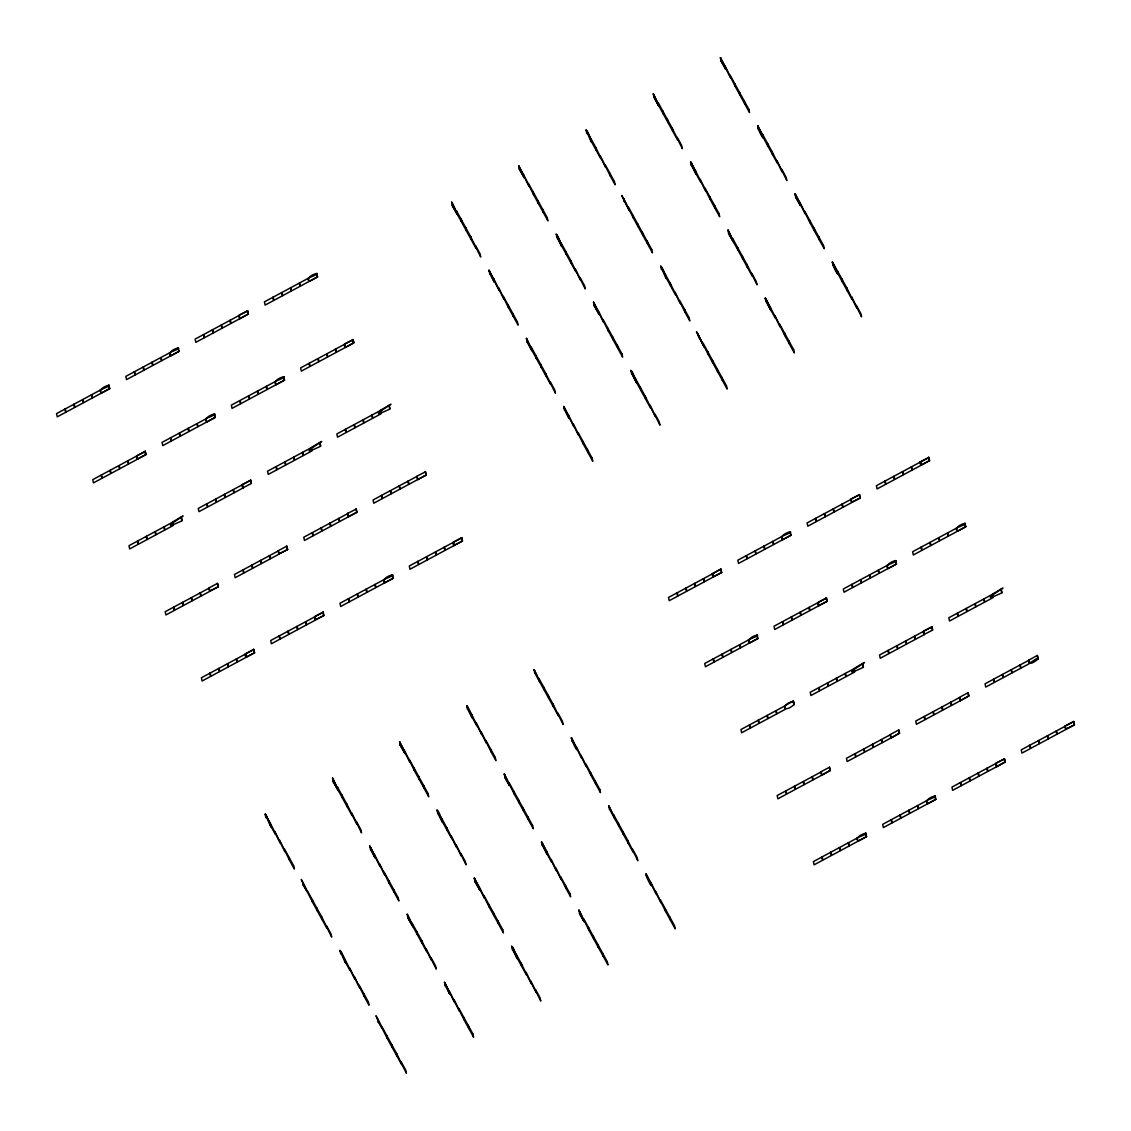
<?xml version="1.0" encoding="UTF-8"?>
<svg xmlns="http://www.w3.org/2000/svg" width="1131" height="1131" viewBox="0 0 1131 1131"><rect width="100%" height="100%" fill="white"/><g stroke="black" fill="none" stroke-linecap="round" stroke-linejoin="round"><path stroke-width="1.5" d="M830.055 770.522L821.954 775.088L830.055 770.522L829.362 767.285M899.343 733.284L891.242 737.85L899.343 733.284L898.664 730.032M968.631 696.032L960.544 700.598L968.631 696.032L967.952 692.78M1029.747 663.176C1050.416 648.501 1027.202 671.291 1029.054 659.939L1037.452 655.415L1038.23 658.822M100.56 389.728C122.431 381.317 95.937 386.293 101.323 393.136L109.735 388.626L108.958 385.219M169.848 352.476C191.719 344.064 165.239 349.041 170.625 355.897L179.023 351.373L178.246 347.966M239.913 318.645L239.136 315.224L247.632 310.884L248.311 314.121L239.913 318.645L248.226 313.966L247.548 310.714M308.438 277.986C330.309 269.574 303.815 274.536 309.215 281.393L317.613 276.869L316.836 273.462M247.632 310.884L239.136 315.224M451.75 202.18C456.457 211.483 462.466 225.366 451.75 202.18L452.372 205.715M519.454 169.381L524.148 177.553L519.454 169.381L518.945 166.059L528.898 186.219M586.763 133.472C584.26 119.773 599.133 161.931 586.141 129.938M653.322 93.816C658.03 103.105 664.053 117.002 653.322 93.816L653.958 97.351M721.041 61.017L725.734 69.189L721.041 61.017L720.518 57.681L730.485 77.855M523.978 177.638L523.469 174.301M590.665 138.18L585.971 130.023M725.565 69.274L725.042 65.937M136.766 455.765L145.263 451.425L145.941 454.662L137.544 459.172L136.766 455.765L137.544 459.172M206.068 418.512C227.939 410.101 201.445 415.077 206.846 421.934L215.243 417.41L214.466 414.003M275.356 381.274C297.227 372.862 270.747 377.825 276.134 384.681L284.531 380.157L283.754 376.75M345.422 347.429L344.658 344.022L353.141 339.668L353.833 342.905L345.422 347.429L353.734 342.75L353.056 339.498M136.865 455.934L145.263 451.425M353.141 339.668L344.658 344.022M137.459 459.016L145.857 454.492L145.178 451.255M489.723 273.815L489.101 270.281L499.054 290.441M556.919 237.694C554.473 223.995 569.261 266.11 556.282 234.159M623.308 198.123C643.892 240.394 603.162 158.382 633.445 218.198L632.766 214.961L628.242 206.704M691.31 165.451C687.026 149.815 704.783 194.843 690.673 161.917M757.699 125.88C769.575 147.737 759.24 135.169 757.699 125.88L762.223 134.137L762.916 137.374M489.78 273.518L494.134 281.859L489.101 270.281M691.366 165.154L695.721 173.495M758.378 129.118L757.869 125.795M494.134 281.859L493.625 278.537M695.197 170.159L690.504 162.002M172.986 521.801C205.178 502.927 147.157 537.154 182.162 520.698L181.384 517.291M242.288 484.549L250.771 480.208L242.373 484.718L243.052 487.97L242.373 484.718M311.576 447.31C343.753 428.423 285.733 462.65 320.752 446.194L319.974 442.786M380.864 410.058C413.055 391.17 355.035 425.397 390.039 408.955L389.276 405.534M242.967 487.8L251.45 483.446L250.686 480.039M526.438 338.381C531.146 347.684 537.168 361.567 526.438 338.381L527.074 341.915M594.157 305.596L598.85 313.754L594.157 305.596L593.634 302.26L603.601 322.42M661.465 269.673C658.963 255.974 673.836 298.132 660.829 266.138M728.025 230.017C732.732 239.32 738.741 253.203 728.025 230.017L728.661 233.552M795.729 197.232L800.423 205.39L795.729 197.232L795.22 193.896L805.187 214.056M598.681 313.838L598.158 310.516M665.353 274.395L660.66 266.223M800.267 205.474L799.744 202.138M209.984 591.259L209.207 587.837L217.604 583.327L218.382 586.735L209.885 591.089L218.382 586.735M279.272 554.006L278.495 550.599L286.892 546.075L287.67 549.482L279.187 553.837L287.67 549.482M347.797 513.347L356.279 508.992L356.972 512.23L348.574 516.754L347.797 513.347L348.574 516.754M417.862 479.502L417.085 476.094L425.581 471.74L426.26 474.992L417.862 479.502L426.26 474.992M348.475 516.584L356.972 512.23M564.426 410.016L563.789 406.481L573.756 426.641M631.621 373.894C629.161 360.195 643.949 402.325 630.985 370.36M698.011 334.324C718.581 376.595 677.865 294.583 708.147 354.399L707.455 351.161L702.931 342.905M765.998 301.652C761.714 286.016 779.485 331.044 765.376 298.117M832.402 262.081C844.263 283.938 833.943 271.369 832.402 262.081L836.926 270.337L837.604 273.575M564.482 409.719L568.836 418.074L563.789 406.481M766.055 301.355L770.423 309.696M833.08 265.333L832.572 261.996M568.836 418.074L568.313 414.738M636.032 381.939L635.509 378.616M769.9 306.374L765.206 298.202M246.19 657.295L245.427 653.874L253.825 649.364L245.512 654.043L246.19 657.295L254.602 652.771L253.825 649.364M315.492 620.042L314.715 616.635L323.113 612.111L323.89 615.518L315.393 619.873L323.89 615.518M384.017 579.383C405.888 570.971 379.394 575.933 384.78 582.79L393.178 578.28L392.415 574.859M454.082 545.538L453.305 542.131L461.787 537.776L453.39 542.3L454.082 545.538L462.48 541.028L461.702 537.607M323.212 612.281L314.715 616.635M246.106 657.125L254.602 652.771M453.983 545.368L462.48 541.028M713.308 576.98L712.53 573.573L720.928 569.063L712.615 573.742L713.308 576.98L721.705 572.47L720.928 569.063M781.818 536.32C803.689 527.908 777.209 532.885 782.595 539.727L790.993 535.217L790.216 531.81M851.883 502.475L851.12 499.068L859.518 494.558L860.295 497.965L851.799 502.32L860.295 497.965M920.408 461.816L928.904 457.475L929.583 460.713L921.185 465.237L920.408 461.816L921.185 465.237M265.997 817.713C261.586 801.596 279.781 848.321 265.361 814.179M332.556 778.057C337.264 787.36 343.273 801.243 332.556 778.057L333.178 781.592M400.261 745.258L404.955 753.43L400.261 745.258L399.752 741.936L409.719 762.096M467.57 709.349C463.286 693.713 481.057 738.727 466.947 705.815M534.129 669.679C538.837 678.982 544.859 692.879 534.129 669.679L534.765 673.228M859.602 494.728L851.12 499.068M920.493 461.985L928.904 457.475M713.209 576.824L721.705 572.47M921.086 465.067L929.498 460.557L928.805 457.306M467.626 709.052L471.98 717.393M534.822 672.931L539.346 681.187M269.885 822.421L265.191 814.263M404.785 753.515L404.276 750.178M471.471 714.057L466.778 705.9M748.75 639.609C770.621 631.197 744.127 636.173 749.514 643.016L757.926 638.506L757.148 635.099M818.816 605.764L818.038 602.356L826.535 598.016L818.123 602.526L818.816 605.764L827.213 601.254L826.436 597.847M887.326 565.104C909.211 556.692 882.717 561.669 888.104 568.525L896.501 564.001L895.738 560.594M956.628 527.852C978.499 519.44 952.005 524.416 957.406 531.273L965.803 526.749L965.026 523.342M307.462 890.945L311.986 899.202L312.679 902.439C285.04 848.066 318.108 910.653 303.391 885.516M370.53 849.692L369.908 846.158L379.86 866.318M437.725 813.571C435.279 799.871 450.067 841.987 437.103 810.036M509.049 782.581L513.573 790.838L514.252 794.075L504.285 773.915L509.501 785.409L504.808 777.237L509.332 785.494M572.116 741.328L571.48 737.794L581.447 757.954M818.717 605.608L827.213 601.254M370.586 849.395L374.941 857.736L369.908 846.158M374.941 857.736L374.432 854.414M442.136 821.615L441.627 818.279M784.956 705.645L793.368 701.135L794.132 704.542C782.242 714.693 781.677 703.397 793.453 701.291M854.258 668.393C886.435 649.505 828.415 683.746 863.434 667.29L862.656 663.883M923.546 631.14L932.043 626.8L923.645 631.31L924.324 634.562L923.645 631.31M992.848 593.902C1025.025 575.015 967.005 609.241 1002.009 592.785L1001.246 589.378M924.239 634.392L932.722 630.038L931.944 626.631M340.685 953.914C338.183 940.214 353.056 982.372 340.063 950.379M407.245 914.258C411.953 923.56 417.975 937.443 407.245 914.258L407.881 917.792M474.963 881.473L479.657 889.63L474.963 881.473L474.44 878.137L484.407 898.297M542.272 845.55C537.988 829.914 555.745 874.942 541.636 842.015M608.831 805.894C613.539 815.197 619.548 829.08 608.831 805.894L609.468 809.428M542.329 845.253L546.683 853.594M609.51 809.132L614.048 817.388M344.587 958.636L339.894 950.464M479.487 889.715L478.979 886.393M546.16 850.258L541.466 842.1M821.954 775.088L821.177 771.681L829.574 767.171L830.352 770.579M891.242 737.85L890.479 734.429L898.876 729.919L899.64 733.326M960.544 700.598L959.767 697.177L968.164 692.667L968.942 696.074M382.165 1027.146L386.689 1035.402L387.368 1038.64C359.743 984.267 392.81 1046.868 378.093 1021.717M445.232 985.893L444.596 982.358L454.563 1002.518M512.428 949.771C509.968 936.072 524.756 978.202 511.792 946.237M583.737 918.782L588.261 927.038L588.954 930.276L578.987 910.116L584.204 921.609L579.496 913.452L584.034 921.694M646.819 877.529L646.183 873.994L656.15 894.154M445.289 985.596L449.643 993.937L444.596 982.358M516.839 957.816L516.316 954.493M646.183 873.994C645.744 876.921 653.902 892.133 650.707 882.251M857.397 837.718C879.268 829.306 852.774 834.282 858.175 841.125L866.572 836.615L865.795 833.208M926.685 800.465C948.556 792.053 922.076 797.03 927.462 803.887L935.86 799.363L935.083 795.955M996.75 766.634L995.987 763.227L1004.469 758.873L1005.162 762.11L996.75 766.634L1005.063 761.955L1004.385 758.703M1066.052 729.382L1065.275 725.975L1073.672 721.451L1074.45 724.858L1065.953 729.212L1074.45 724.858M1004.469 758.873L995.987 763.227M1073.771 721.62L1065.275 725.975M725.268 66.361L735.235 86.522L734.556 83.284L730.032 75.028M776.884 160.461L786.851 180.621L786.158 177.383L781.634 169.127M799.97 202.562L809.937 222.722L809.259 219.485L804.721 211.228M851.586 296.661L861.539 316.821L860.861 313.584L856.337 305.328M720.348 57.78L724.886 66.036M795.051 193.981L799.575 202.237M758.548 129.033L763.086 137.289M777.336 163.288L772.812 155.032L772.134 151.794L782.101 171.954M833.25 265.234L837.774 273.49M852.039 299.489L847.515 291.233L846.822 287.995L856.789 308.155M965.803 526.749L957.406 531.273M1029.054 659.939L1029.832 663.346M677.101 137.148L681.625 145.404L682.304 148.642L672.337 128.482L673.03 131.719L677.554 139.975M700.188 179.249L710.141 199.409L709.462 196.172L704.938 187.916M751.79 273.349L756.314 281.605L757.007 284.842L747.04 264.682L747.718 267.92L752.256 276.176M774.876 315.45L784.843 335.61L784.165 332.373L779.641 324.116M700.64 182.077L696.116 173.821L695.424 170.583L705.391 190.743M733.241 241.511L728.534 233.339L733.072 241.596M775.343 318.278L770.805 310.021L770.126 306.784L780.093 326.944M896.501 564.001L888.104 568.525M600.391 155.937L610.358 176.097L609.68 172.859L605.142 164.603M675.094 292.137L685.061 312.297L684.368 309.06L679.844 300.804M600.858 158.764L596.32 150.508L595.641 147.27L605.608 167.43M675.546 294.965L671.022 286.709L670.344 283.471L680.297 303.631M790.993 535.217L782.595 539.727M935.86 799.363L927.462 803.887M523.695 174.725L533.662 194.885L532.97 191.648L528.446 183.392M575.297 268.825L585.264 288.985L584.586 285.747L580.062 277.491M598.384 310.926L608.351 331.086L607.672 327.849L603.148 319.592M650 405.025L659.967 425.185L659.274 421.948L654.75 413.692M518.776 166.144L523.3 174.4M556.127 234.244L560.651 242.501L561.329 245.738M593.464 302.345L598.002 310.601M630.815 370.445L635.339 378.701M556.975 237.397L561.499 245.653M575.764 271.652L571.226 263.396L570.547 260.158L580.514 280.318M631.663 373.598L636.202 381.854M650.452 407.853L645.928 399.596L645.25 396.359L655.217 416.519M757.926 638.506L749.514 643.016M794.132 704.542L793.368 701.135M866.572 836.615L858.175 841.125M475.515 245.512L480.039 253.768L480.717 257.006L470.765 236.846L471.443 240.083L475.967 248.339M493.851 278.947L503.818 299.107M498.601 287.613L508.568 307.773L507.876 304.536L503.352 296.28M550.217 381.713L554.741 389.969L555.42 393.206L545.453 373.046L546.146 376.298L550.67 384.54M568.54 415.148L578.506 435.308M573.304 423.814L583.257 443.974L582.578 440.737L578.054 432.48M488.931 270.366L493.455 278.622M563.62 406.566L568.158 414.823M456.952 213.674L452.259 205.503L456.783 213.759M557.908 713.025L562.432 721.281L563.111 724.519L553.144 704.359L553.837 707.596L558.361 715.852M576.23 746.46L586.197 766.62M580.995 755.126L590.962 775.286L590.269 772.049L585.745 763.793M632.597 849.225L637.121 857.482L637.813 860.719L627.846 840.559L628.525 843.797L633.063 852.053M650.933 882.661L660.9 902.821M655.683 891.327L665.65 911.487L664.971 908.25L660.447 899.993M571.311 737.879C582.705 759.184 573.502 747.181 571.48 737.794M646.013 874.079L650.537 882.336M317.613 276.869L309.215 281.393M476.448 723.147L486.415 743.307M481.198 731.814L491.165 751.974L490.486 748.736L485.948 740.48M551.15 859.348L561.103 879.508M555.901 868.014L565.868 888.174L565.175 884.937L560.651 876.681M476.9 725.975L472.376 717.718L471.698 714.481L481.665 734.641M551.603 862.175L547.079 853.919L546.386 850.682L556.353 870.842M284.531 380.157L276.134 384.681M393.178 578.28L384.78 582.79M404.502 750.602L414.469 770.762L413.776 767.525L409.252 759.269M451.354 836.035L461.321 856.195M456.104 844.701L466.071 864.862L465.392 861.624L460.868 853.368M479.205 886.803L489.158 906.963L488.479 903.726L483.955 895.469M526.056 972.236L536.023 992.396M530.807 980.902L540.774 1001.062L540.095 997.825L535.557 989.568M399.582 742.021L404.106 750.277M436.934 810.121L441.458 818.377M474.271 878.222L478.809 886.478M511.622 946.322L516.146 954.578M437.782 813.274L442.306 821.53M451.82 838.863L447.282 830.606L446.604 827.369L456.571 847.529M512.47 949.475L517.008 957.731M526.509 975.063L521.985 966.807L521.306 963.57L531.259 983.73M179.023 351.373L170.625 355.897M215.243 417.41L206.846 421.934M351.571 812.722L361.538 832.883L360.846 829.645L356.322 821.389M374.658 854.824L384.625 874.984M379.408 863.49L389.375 883.65L388.696 880.413L384.158 872.157M426.26 948.923L436.227 969.083L435.548 965.846L431.024 957.589M449.346 991.025L459.313 1011.185M454.111 999.691L464.078 1019.851L463.385 1016.613L458.861 1008.357M369.738 846.242L374.262 854.499M444.426 982.443L448.965 990.699L449.643 993.937M337.759 789.551L333.065 781.38L337.604 789.636M352.024 815.55L347.5 807.294L346.821 804.056L356.774 824.216M412.462 925.752L407.768 917.594L412.292 925.837M426.726 951.751L422.202 943.494L421.51 940.257L431.476 960.417M109.735 388.626L101.323 393.136M274.861 831.511L284.828 851.671M279.626 840.177L289.578 860.338L288.9 857.1L284.376 848.844M326.477 925.61L331.001 933.867L331.68 937.104L321.727 916.944L322.406 920.182L326.93 928.438M349.564 967.712L359.531 987.872M354.314 976.378L364.281 996.538L363.602 993.301L359.064 985.044M401.18 1061.811L405.704 1070.067L406.382 1073.319L396.416 1053.145L397.108 1056.396L401.632 1064.639M275.328 834.339L270.804 826.082L270.111 822.845L280.078 843.005M350.016 970.539L345.492 962.283L344.814 959.046L354.781 979.206M1073.46 721.564L1074.153 724.815M1037.24 655.528L1037.933 658.779M1001.034 589.491L1001.713 592.743M964.814 523.455L965.492 526.707M1004.172 758.816L1004.851 762.068M928.593 457.419L929.272 460.67M931.732 626.744L932.425 629.995M895.512 560.707L896.204 563.959M832.515 262.293L833.194 265.531M934.87 796.068L935.563 799.32M859.306 494.671L859.984 497.909M795.22 193.896L795.842 197.43M757.812 126.092L758.505 129.33M862.444 663.996L863.123 667.248M720.518 57.681L721.154 61.23M826.224 597.96L826.902 601.197M865.583 833.321L866.261 836.572M790.003 531.923L790.696 535.161M793.142 701.248L793.835 704.486M698.18 334.239L698.817 337.773M756.936 635.212L757.614 638.45M720.716 569.176L721.394 572.413M623.478 198.038L624.114 201.572M593.634 302.26L594.27 305.794M518.945 166.059L519.567 169.593M578.987 910.116L579.623 913.65M461.49 537.734L462.169 540.971M504.285 773.915L504.921 777.449M425.27 471.698L425.963 474.935M389.05 405.647L389.743 408.899M474.44 878.137L475.077 881.671M352.844 339.611L353.522 342.863M392.203 574.972L392.881 578.224M316.623 273.575L317.302 276.826M355.982 508.936L356.661 512.187M399.752 741.936L400.374 745.47M319.762 442.9L320.441 446.151M283.542 376.863L284.234 380.115M323.113 612.111L323.579 615.476M247.336 310.827L248.014 314.079M286.68 546.188L287.373 549.44M377.401 1018.48L378.037 1022.014M250.474 480.152L251.153 483.404M214.254 414.116L214.932 417.367M253.613 649.477L254.291 652.728M302.712 882.279L303.334 885.813M178.034 348.079L178.712 351.331M217.392 583.44L218.071 586.692M181.172 517.404L181.865 520.656M144.952 451.368L145.645 454.62M108.746 385.332L109.424 388.569M64.948 409.083L56.55 413.607L57.229 416.844L65.626 412.334L64.948 409.083M73.769 404.347L65.372 408.856L66.05 412.108L74.448 407.584L73.769 404.347M82.591 399.611L74.194 404.12L74.872 407.358L83.27 402.848L82.591 399.611M91.413 394.86L83.001 399.384L83.694 402.622L92.092 398.112L91.413 394.86M100.221 390.124L91.823 394.634L92.516 397.886L100.913 393.362L100.221 390.124M134.25 371.83L125.838 376.354L126.531 379.592L134.928 375.082L134.25 371.83M143.057 367.094L134.66 371.604L135.352 374.856L143.75 370.346L143.057 367.094M151.879 362.358L143.481 366.868L144.16 370.12L152.572 365.596L151.879 362.358M160.701 357.608L152.303 362.132L152.982 365.37L161.38 360.86L160.701 357.608M169.523 352.872L161.125 357.382L161.804 360.633L170.201 356.109L169.523 352.872M203.538 334.578L195.14 339.102L195.819 342.34L204.216 337.83L203.538 334.578M212.359 329.842L203.962 334.366L204.64 337.604L213.038 333.094L212.359 329.842M221.181 325.106L212.769 329.616L213.462 332.867L221.86 328.343L221.181 325.106M229.989 320.356L221.591 324.88L222.284 328.117L230.682 323.607L229.989 320.356M238.811 315.62L230.413 320.13L231.092 323.381L239.503 318.871L238.811 315.62M272.825 297.34L264.428 301.85L265.121 305.087L273.518 300.577L272.825 297.34M281.647 292.59L273.25 297.114L273.928 300.351L282.34 295.841L281.647 292.59M290.469 287.854L282.071 292.364L282.75 295.615L291.148 291.091L290.469 287.854M299.291 283.118L290.893 287.627L291.572 290.865L299.969 286.355L299.291 283.118M308.113 278.367L299.701 282.891L300.394 286.129L308.791 281.619L308.113 278.367M654.015 97.054L658.369 105.395L654.015 97.054M101.168 475.119L92.77 479.643L93.449 482.88L101.847 478.371L101.168 475.119M109.99 470.383L101.592 474.893L102.271 478.144L110.668 473.62L109.99 470.383M118.797 465.647L110.4 470.157L111.092 473.408L119.49 468.884L118.797 465.647M127.619 460.897L119.222 465.421L119.914 468.658L128.312 464.148L127.619 460.897M136.441 456.161L128.043 460.67L128.722 463.922L137.12 459.398L136.441 456.161M170.456 437.867L162.058 442.391L162.751 445.628L171.149 441.118L170.456 437.867M179.278 433.131L170.88 437.64L171.559 440.892L179.956 436.382L179.278 433.131M188.099 428.395L179.702 432.904L180.38 436.156L188.778 431.632L188.099 428.395M196.921 423.644L188.524 428.168L189.202 431.406L197.6 426.896L196.921 423.644M205.743 418.908L197.331 423.418L198.024 426.67L206.422 422.16L205.743 418.908M239.758 400.628L231.36 405.138L232.039 408.376L240.436 403.866L239.758 400.628M248.566 395.878L240.168 400.402L240.861 403.64L249.258 399.13L248.566 395.878M257.387 391.142L248.99 395.652L249.682 398.904L258.08 394.38L257.387 391.142M266.209 386.406L257.811 390.916L258.49 394.154L266.888 389.644L266.209 386.406M275.031 381.656L266.633 386.18L267.312 389.417L275.71 384.908L275.031 381.656M309.046 363.376L300.648 367.886L301.327 371.138L309.724 366.614L309.046 363.376M317.868 358.626L309.47 363.15L310.148 366.387L318.546 361.878L317.868 358.626M326.689 353.89L318.292 358.4L318.97 361.651L327.368 357.127L326.689 353.89M335.511 349.154L327.099 353.664L327.792 356.915L336.19 352.391L335.511 349.154M344.319 344.404L335.921 348.928L336.614 352.165L345.012 347.655L344.319 344.404M137.388 541.155L128.991 545.679L129.669 548.917L138.067 544.407L137.388 541.155M146.196 536.419L137.798 540.929L138.491 544.181L146.889 539.671L146.196 536.419M155.018 531.683L146.62 536.193L147.313 539.445L155.71 534.921L155.018 531.683M163.839 526.933L155.442 531.457L156.12 534.694L164.518 530.185L163.839 526.933M172.661 522.197L164.264 526.707L164.942 529.958L173.34 525.434L172.661 522.197M206.676 503.917L198.278 508.427L198.957 511.664L207.355 507.155L206.676 503.917M215.498 499.167L207.1 503.691L207.779 506.928L216.177 502.418L215.498 499.167M224.32 494.431L215.922 498.941L216.601 502.192L224.998 497.668L224.32 494.431M233.127 489.681L224.73 494.205L225.422 497.442L233.82 492.932L233.127 489.681M241.949 484.945L233.552 489.454L234.244 492.706L242.642 488.196L241.949 484.945M275.964 466.665L267.566 471.175L268.259 474.426L276.657 469.902L275.964 466.665M284.786 461.915L276.388 466.439L277.081 469.676L285.479 465.166L284.786 461.915M293.608 457.178L285.21 461.688L285.889 464.94L294.286 460.416L293.608 457.178M302.429 452.442L294.032 456.952L294.71 460.19L303.108 455.68L302.429 452.442M311.251 447.692L302.854 452.216L303.532 455.454L311.93 450.944L311.251 447.692M345.266 429.412L336.868 433.922L337.547 437.174L345.945 432.65L345.266 429.412M354.088 424.662L345.69 429.186L346.369 432.424L354.766 427.914L354.088 424.662M362.895 419.926L354.498 424.436L355.191 427.688L363.588 423.178L362.895 419.926M371.717 415.19L363.32 419.7L364.012 422.952L372.41 418.428L371.717 415.19M380.539 410.44L372.141 414.964L372.82 418.201L381.218 413.692L380.539 410.44M527.131 341.619L531.485 349.96L527.131 341.619M173.594 607.191L165.197 611.715L165.889 614.953L174.287 610.443L173.594 607.191M182.416 602.455L174.018 606.965L174.697 610.217L183.109 605.707L182.416 602.455M191.238 597.719L182.84 602.229L183.519 605.481L191.917 600.957L191.238 597.719M200.06 592.969L191.662 597.493L192.341 600.731L200.738 596.221L200.06 592.969M208.882 588.233L200.484 592.743L201.162 595.995L209.56 591.485L208.882 588.233M242.896 569.953L234.499 574.463L235.177 577.701L243.575 573.191L242.896 569.953M251.718 565.203L243.306 569.727L243.999 572.965L252.397 568.455L251.718 565.203M260.526 560.467L252.128 564.977L252.821 568.229L261.219 563.705L260.526 560.467M269.348 555.731L260.95 560.241L261.629 563.478L270.04 558.968L269.348 555.731M278.169 550.981L269.772 555.505L270.45 558.742L278.848 554.232L278.169 550.981M312.184 532.701L303.787 537.211L304.465 540.462L312.877 535.938L312.184 532.701M321.006 527.951L312.608 532.475L313.287 535.712L321.685 531.202L321.006 527.951M329.828 523.215L321.43 527.725L322.109 530.976L330.506 526.466L329.828 523.215M338.65 518.479L330.252 522.989L330.931 526.24L339.328 521.716L338.65 518.479M347.457 513.728L339.06 518.252L339.752 521.49L348.15 516.98L347.457 513.728M381.486 495.449L373.074 499.959L373.767 503.21L382.165 498.686L381.486 495.449M390.294 490.698L381.896 495.222L382.589 498.46L390.987 493.95L390.294 490.698M399.116 485.962L390.718 490.486L391.397 493.724L399.809 489.214L399.116 485.962M407.938 481.226L399.54 485.736L400.218 488.988L408.616 484.464L407.938 481.226M416.759 476.476L408.362 481L409.04 484.238L417.438 479.728L416.759 476.476M209.815 673.242L201.417 677.752L202.096 680.989L210.507 676.479L209.815 673.242M218.636 668.492L210.239 673.016L210.917 676.253L219.315 671.743L218.636 668.492M227.458 663.756L219.061 668.265L219.739 671.517L228.137 666.993L227.458 663.756M236.28 659.005L227.868 663.529L228.561 666.767L236.959 662.257L236.28 659.005M245.088 654.269L236.69 658.793L237.383 662.031L245.78 657.521L245.088 654.269M279.117 635.99L270.705 640.499L271.398 643.751L279.795 639.227L279.117 635.99M287.924 631.239L279.527 635.763L280.219 639.001L288.617 634.491L287.924 631.239M296.746 626.503L288.348 631.013L289.027 634.265L297.439 629.741L296.746 626.503M305.568 621.767L297.17 626.277L297.849 629.515L306.247 625.005L305.568 621.767M314.39 617.017L305.992 621.541L306.671 624.779L315.068 620.269L314.39 617.017M348.405 598.737L340.007 603.247L340.685 606.499L349.083 601.975L348.405 598.737M357.226 593.987L348.829 598.511L349.507 601.749L357.905 597.239L357.226 593.987M366.048 589.251L357.636 593.761L358.329 597.012L366.727 592.503L366.048 589.251M374.856 584.515L366.458 589.025L367.151 592.276L375.549 587.752L374.856 584.515M383.678 579.765L375.28 584.289L375.959 587.526L384.37 583.016L383.678 579.765M417.692 561.485L409.295 565.995L409.988 569.246L418.385 564.722L417.692 561.485M426.514 556.749L418.117 561.259L418.795 564.496L427.207 559.986L426.514 556.749M435.336 551.999L426.938 556.523L427.617 559.76L436.015 555.25L435.336 551.999M444.158 547.263L435.76 551.772L436.439 555.024L444.836 550.5L444.158 547.263M452.98 542.527L444.582 547.036L445.261 550.274L453.658 545.764L452.98 542.527M676.918 592.927L668.52 597.437L669.213 600.688L677.61 596.178L676.918 592.927M685.739 588.191L677.342 592.701L678.02 595.952L686.418 591.428L685.739 588.191M694.561 583.44L686.164 587.964L686.842 591.202L695.24 586.692L694.561 583.44M703.383 578.704L694.985 583.214L695.664 586.466L704.062 581.956L703.383 578.704M712.205 573.968L703.793 578.478L704.486 581.73L712.883 577.206L712.205 573.968M746.22 555.674L737.822 560.198L738.501 563.436L746.898 558.926L746.22 555.674M755.041 550.938L746.63 555.448L747.322 558.7L755.72 554.176L755.041 550.938M763.849 546.188L755.451 550.712L756.144 553.95L764.542 549.44L763.849 546.188M772.671 541.452L764.273 545.976L764.952 549.214L773.364 544.704L772.671 541.452M781.493 536.716L773.095 541.226L773.774 544.478L782.171 539.954L781.493 536.716M815.508 518.422L807.11 522.946L807.788 526.184L816.186 521.674L815.508 518.422M824.329 513.686L815.932 518.196L816.61 521.448L825.008 516.924L824.329 513.686M833.151 508.95L824.753 513.46L825.432 516.697L833.83 512.187L833.151 508.95M841.973 504.2L833.561 508.724L834.254 511.961L842.652 507.451L841.973 504.2M850.781 499.464L842.383 503.974L843.076 507.225L851.473 502.701L850.781 499.464M884.81 481.17L876.398 485.694L877.091 488.931L885.488 484.421L884.81 481.17M893.617 476.434L885.22 480.944L885.912 484.195L894.31 479.685L893.617 476.434M902.439 471.698L894.041 476.208L894.72 479.459L903.132 474.935L902.439 471.698M911.261 466.947L902.863 471.471L903.542 474.709L911.939 470.199L911.261 466.947M920.083 462.211L911.685 466.721L912.364 469.973L920.761 465.463L920.083 462.211M713.138 658.963L704.74 663.473L705.419 666.725L713.817 662.215L713.138 658.963M721.96 654.227L713.562 658.737L714.241 661.988L722.638 657.464L721.96 654.227M730.782 649.477L722.384 654.001L723.062 657.238L731.46 652.728L730.782 649.477M739.603 644.741L731.192 649.251L731.884 652.502L740.282 647.992L739.603 644.741M748.411 640.005L740.013 644.514L740.706 647.766L749.104 643.242L748.411 640.005M782.426 621.711L774.028 626.235L774.721 629.472L783.119 624.962L782.426 621.711M791.248 616.975L782.85 621.485L783.543 624.736L791.94 620.212L791.248 616.975M800.069 612.239L791.672 616.748L792.35 619.986L800.748 615.476L800.069 612.239M808.891 607.488L800.494 612.012L801.172 615.25L809.57 610.74L808.891 607.488M817.713 602.752L809.315 607.262L809.994 610.514L818.392 605.99L817.713 602.752M851.728 584.458L843.33 588.982L844.009 592.22L852.406 587.71L851.728 584.458M860.55 579.722L852.152 584.232L852.831 587.484L861.228 582.974L860.55 579.722M869.371 574.986L860.96 579.496L861.652 582.748L870.05 578.224L869.371 574.986M878.179 570.236L869.781 574.76L870.474 577.998L878.872 573.488L878.179 570.236M887.001 565.5L878.603 570.01L879.282 573.261L887.694 568.737L887.001 565.5M921.016 547.206L912.618 551.73L913.311 554.968L921.708 550.458L921.016 547.206M929.838 542.47L921.44 546.994L922.118 550.231L930.516 545.722L929.838 542.47M938.659 537.734L930.262 542.244L930.94 545.495L939.338 540.971L938.659 537.734M947.481 532.984L939.083 537.508L939.762 540.745L948.16 536.235L947.481 532.984M956.303 528.248L947.891 532.758L948.584 536.009L956.982 531.499L956.303 528.248M749.358 724.999L740.961 729.523L741.639 732.761L750.037 728.251L749.358 724.999M758.18 720.263L749.782 724.773L750.461 728.025L758.859 723.501L758.18 720.263M766.988 715.513L758.59 720.037L759.283 723.275L767.68 718.765L766.988 715.513M775.809 710.777L767.412 715.301L768.105 718.538L776.502 714.029L775.809 710.777M784.631 706.041L776.234 710.551L776.912 713.802L785.31 709.278L784.631 706.041M818.646 687.747L810.248 692.271L810.927 695.508L819.339 690.999L818.646 687.747M827.468 683.011L819.07 687.521L819.749 690.772L828.146 686.248L827.468 683.011M836.29 678.275L827.892 682.785L828.571 686.036L836.968 681.512L836.29 678.275M845.111 673.525L836.714 678.049L837.392 681.286L845.79 676.776L845.111 673.525M853.919 668.789L845.521 673.298L846.214 676.55L854.612 672.026L853.919 668.789M887.948 650.495L879.55 655.019L880.229 658.256L888.627 653.746L887.948 650.495M896.756 645.759L888.358 650.268L889.051 653.52L897.448 649.01L896.756 645.759M905.578 641.023L897.18 645.532L897.873 648.784L906.27 644.26L905.578 641.023M914.399 636.272L906.002 640.796L906.68 644.034L915.078 639.524L914.399 636.272M923.221 631.536L914.823 636.046L915.502 639.298L923.9 634.788L923.221 631.536M957.236 613.256L948.838 617.766L949.517 621.004L957.915 616.494L957.236 613.256M966.058 608.506L957.66 613.03L958.339 616.268L966.736 611.758L966.058 608.506M974.88 603.77L966.482 608.28L967.161 611.532L975.558 607.008L974.88 603.77M983.687 599.034L975.29 603.544L975.982 606.782L984.38 602.272L983.687 599.034M992.509 594.284L984.111 598.808L984.804 602.045L993.202 597.536L992.509 594.284M785.578 791.036L777.167 795.56L777.859 798.797L786.257 794.287L785.578 791.036M794.386 786.299L785.988 790.809L786.681 794.061L795.079 789.537L794.386 786.299M803.208 781.563L794.81 786.073L795.489 789.311L803.901 784.801L803.208 781.563M812.03 776.813L803.632 781.337L804.311 784.575L812.708 780.065L812.03 776.813M820.852 772.077L812.454 776.587L813.132 779.839L821.53 775.315L820.852 772.077M854.866 753.783L846.469 758.307L847.147 761.545L855.545 757.035L854.866 753.783M863.688 749.047L855.29 753.557L855.969 756.809L864.367 752.299L863.688 749.047M872.51 744.311L864.112 748.821L864.791 752.073L873.189 747.549L872.51 744.311M881.318 739.561L872.92 744.085L873.613 747.322L882.01 742.813L881.318 739.561M890.139 734.825L881.742 739.335L882.434 742.586L890.832 738.076L890.139 734.825M924.154 716.545L915.757 721.055L916.449 724.292L924.847 719.783L924.154 716.545M932.976 711.795L924.578 716.319L925.257 719.556L933.669 715.046L932.976 711.795M941.798 707.059L933.4 711.569L934.079 714.82L942.476 710.296L941.798 707.059M950.62 702.309L942.222 706.833L942.901 710.07L951.298 705.56L950.62 702.309M959.441 697.573L951.044 702.097L951.722 705.334L960.12 700.824L959.441 697.573M993.456 679.293L985.059 683.803L985.737 687.054L994.135 682.53L993.456 679.293M1002.278 674.543L993.88 679.067L994.559 682.304L1002.957 677.794L1002.278 674.543M1011.086 669.806L1002.688 674.316L1003.381 677.568L1011.778 673.044L1011.086 669.806M1019.908 665.07L1011.51 669.58L1012.203 672.818L1020.6 668.308L1019.908 665.07M1028.729 660.32L1020.332 664.844L1021.01 668.082L1029.408 663.572L1028.729 660.32M821.785 857.072L813.387 861.596L814.08 864.833L822.477 860.323L821.785 857.072M830.606 852.336L822.209 856.846L822.887 860.097L831.299 855.573L830.606 852.336M839.428 847.6L831.031 852.11L831.709 855.361L840.107 850.837L839.428 847.6M848.25 842.849L839.852 847.373L840.531 850.611L848.929 846.101L848.25 842.849M857.072 838.113L848.66 842.623L849.353 845.875L857.75 841.351L857.072 838.113M891.087 819.819L882.689 824.343L883.368 827.581L891.765 823.071L891.087 819.819M899.908 815.083L891.497 819.593L892.189 822.845L900.587 818.335L899.908 815.083M908.716 810.347L900.318 814.857L901.011 818.109L909.409 813.585L908.716 810.347M917.538 805.597L909.14 810.121L909.819 813.359L918.231 808.849L917.538 805.597M926.36 800.861L917.962 805.371L918.641 808.623L927.038 804.113L926.36 800.861M960.375 782.581L951.977 787.091L952.655 790.329L961.067 785.819L960.375 782.581M969.196 777.831L960.799 782.355L961.477 785.593L969.875 781.083L969.196 777.831M978.018 773.095L969.62 777.605L970.299 780.857L978.697 776.333L978.018 773.095M986.84 768.359L978.428 772.869L979.121 776.106L987.519 771.596L986.84 768.359M995.648 763.609L987.25 768.133L987.943 771.37L996.34 766.86L995.648 763.609M1029.677 745.329L1021.265 749.839L1021.957 753.09L1030.355 748.566L1029.677 745.329M1038.484 740.579L1030.087 745.103L1030.779 748.34L1039.177 743.83L1038.484 740.579M1047.306 735.843L1038.908 740.353L1039.587 743.604L1047.999 739.094L1047.306 735.843M1056.128 731.107L1047.73 735.617L1048.409 738.868L1056.806 734.344L1056.128 731.107M1064.95 726.356L1056.552 730.88L1057.231 734.118L1065.628 729.608L1064.95 726.356M739.306 91.95L734.782 83.694L735.461 86.931L739.999 95.188L739.306 91.95M744.057 100.617L739.533 92.36L740.225 95.598L744.749 103.854L744.057 100.617M748.821 109.283L744.283 101.027L744.976 104.264L749.5 112.52L748.821 109.283M767.157 142.704L762.619 134.462L763.312 137.699L767.836 145.956L767.157 142.704M771.908 151.384L767.383 143.128L768.062 146.366L772.586 154.622L771.908 151.384M814.009 228.151L809.485 219.895L810.164 223.132L814.688 231.388L814.009 228.151M818.759 236.817L814.235 228.561L814.914 231.798L819.438 240.055L818.759 236.817M823.509 245.484L818.985 237.227L819.664 240.465L824.202 248.721L823.509 245.484M841.846 278.919L837.322 270.662L838 273.9L842.538 282.156L841.846 278.919M846.596 287.585L842.072 279.329L842.765 282.566L847.289 290.823L846.596 287.585M662.61 110.725L658.086 102.483L658.765 105.72L663.289 113.977L662.61 110.725M667.361 119.405L662.837 111.149L663.515 114.387L668.039 122.643L667.361 119.405M672.111 128.072L667.587 119.815L668.265 123.053L672.804 131.309L672.111 128.072M714.212 204.838L709.688 196.582L710.367 199.819L714.905 208.076L714.212 204.838M718.977 213.505L714.439 205.248L715.131 208.486L719.655 216.742L718.977 213.505M737.299 246.94L732.775 238.683L733.468 241.921L737.992 250.177L737.299 246.94M742.063 255.606L737.525 247.35L738.218 250.587L742.742 258.843L742.063 255.606M746.813 264.272L742.289 256.016L742.968 259.253L747.492 267.51L746.813 264.272M788.915 341.039L784.391 332.783L785.07 336.02L789.594 344.276L788.915 341.039M793.665 349.705L789.141 341.449L789.82 344.701L794.358 352.943L793.665 349.705M595.415 146.846L590.891 138.604L591.57 141.842L596.094 150.098L595.415 146.846M614.43 181.526L609.906 173.269L610.584 176.507L615.108 184.763L614.43 181.526M637.516 223.627L632.992 215.371L633.671 218.608L638.195 226.864L637.516 223.627M642.267 232.293L637.743 224.037L638.421 227.274L642.959 235.531L642.267 232.293M647.017 240.96L642.493 232.703L643.186 235.941L647.71 244.197L647.017 240.96M651.781 249.626L647.243 241.37L647.936 244.607L652.46 252.863L651.781 249.626M670.118 283.061L665.579 274.805L666.272 278.042L670.796 286.299L670.118 283.061M689.132 317.726L684.594 309.47L685.287 312.721L689.811 320.964L689.132 317.726M712.219 359.828L707.681 351.571L708.374 354.809L712.898 363.065L712.219 359.828M716.969 368.494L712.445 360.238L713.124 363.475L717.648 371.731L716.969 368.494M721.719 377.16L717.195 368.904L717.874 372.141L722.398 380.398L721.719 377.16M726.47 385.827L721.946 377.57L722.624 380.822L727.162 389.064L726.47 385.827M537.734 200.314L533.196 192.058L533.889 195.295L538.413 203.552L537.734 200.314M542.484 208.981L537.96 200.724L538.639 203.962L543.163 212.218L542.484 208.981M547.234 217.647L542.71 209.391L543.389 212.628L547.913 220.884L547.234 217.647M565.571 251.082L561.047 242.826L561.725 246.063L566.249 254.319L565.571 251.082M570.321 259.748L565.797 251.492L566.475 254.729L570.999 262.986L570.321 259.748M612.422 336.515L607.898 328.259L608.577 331.496L613.115 339.752L612.422 336.515M617.173 345.181L612.649 336.925L613.341 340.162L617.865 348.419L617.173 345.181M621.937 353.847L617.399 345.591L618.091 348.843L622.615 357.085L621.937 353.847M640.273 387.283L635.735 379.026L636.428 382.264L640.952 390.52L640.273 387.283M645.023 395.949L640.499 387.693L641.178 390.93L645.702 399.186L645.023 395.949M461.024 219.103L456.5 210.847L457.178 214.084L461.717 222.34L461.024 219.103M465.774 227.769L461.25 219.513L461.943 222.75L466.467 231.007L465.774 227.769M470.538 236.436L466 228.179L466.693 231.417L471.217 239.673L470.538 236.436M512.64 313.202L508.102 304.946L508.794 308.183L513.318 316.44L512.64 313.202M517.39 321.868L512.866 313.612L513.545 316.864L518.069 325.106L517.39 321.868M535.726 355.304L531.202 347.047L531.881 350.285L536.405 358.541L535.726 355.304M540.477 363.97L535.953 355.714L536.631 358.951L541.155 367.207L540.477 363.97M545.227 372.636L540.703 364.38L541.381 367.617L545.92 375.874L545.227 372.636M587.328 449.403L582.804 441.147L583.483 444.398L588.021 452.64L587.328 449.403M592.093 458.069L587.555 449.813L588.247 453.064L592.771 461.321L592.093 458.069M543.417 686.602L538.893 678.36L539.572 681.597L544.096 689.853L543.417 686.602M548.167 695.282L543.643 687.026L544.322 690.263L548.846 698.52L548.167 695.282M552.918 703.949L548.394 695.692L549.086 698.93L553.61 707.186L552.918 703.949M595.019 780.715L590.495 772.459L591.188 775.696L595.712 783.953L595.019 780.715M599.783 789.381L595.245 781.125L595.938 784.363L600.462 792.619L599.783 789.381M618.12 822.817L613.582 814.56L614.274 817.798L618.798 826.054L618.12 822.817M622.87 831.483L618.346 823.227L619.025 826.464L623.549 834.72L622.87 831.483M627.62 840.149L623.096 831.893L623.775 835.13L628.299 843.387L627.62 840.149M669.722 916.916L665.198 908.66L665.876 911.897L670.4 920.153L669.722 916.916M674.472 925.582L669.948 917.326L670.626 920.577L675.165 928.82L674.472 925.582M495.237 757.402L490.713 749.146L491.391 752.384L495.915 760.64L495.237 757.402M518.323 799.504L513.799 791.248L514.478 794.485L519.002 802.741L518.323 799.504M523.073 808.17L518.549 799.914L519.228 803.151L523.766 811.408L523.073 808.17M527.838 816.836L523.3 808.58L523.992 811.818L528.516 820.074L527.838 816.836M532.588 825.503L528.064 817.246L528.743 820.484L533.266 828.74L532.588 825.503M569.939 893.603L565.401 885.347L566.094 888.598L570.618 896.841L569.939 893.603M593.026 935.705L588.488 927.448L589.18 930.686L593.704 938.942L593.026 935.705M597.776 944.371L593.252 936.115L593.931 939.352L598.455 947.608L597.776 944.371M602.526 953.037L598.002 944.781L598.681 948.018L603.219 956.275L602.526 953.037M607.276 961.703L602.752 953.447L603.445 956.699L607.969 964.941L607.276 961.703M418.541 776.191L414.003 767.935L414.695 771.172L419.219 779.429L418.541 776.191M423.291 784.857L418.767 776.601L419.445 779.839L423.969 788.095L423.291 784.857M428.041 793.524L423.517 785.267L424.196 788.505L428.72 796.761L428.041 793.524M446.377 826.959L441.853 818.703L442.532 821.94L447.056 830.196L446.377 826.959M493.229 912.392L488.705 904.136L489.384 907.373L493.922 915.629L493.229 912.392M497.979 921.058L493.455 912.802L494.148 916.039L498.672 924.296L497.979 921.058M502.744 929.724L498.205 921.468L498.898 924.72L503.422 932.962L502.744 929.724M521.08 963.16L516.542 954.903L517.235 958.141L521.759 966.397L521.08 963.16M341.831 794.98L337.307 786.724L337.985 789.961L342.523 798.217L341.831 794.98M346.595 803.646L342.057 795.39L342.75 798.627L347.274 806.884L346.595 803.646M393.447 889.079L388.923 880.823L389.601 884.06L394.125 892.317L393.447 889.079M398.197 897.745L393.673 889.489L394.351 892.741L398.875 900.983L398.197 897.745M416.533 931.181L412.009 922.924L412.688 926.162L417.212 934.418L416.533 931.181M421.283 939.847L416.759 931.591L417.438 934.828L421.962 943.084L421.283 939.847M468.135 1025.28L463.611 1017.023L464.304 1020.275L468.828 1028.517L468.135 1025.28M472.899 1033.946L468.361 1025.69L469.054 1028.941L473.578 1037.184L472.899 1033.946M293.65 865.766L289.126 857.51L289.805 860.762L294.343 869.004L293.65 865.766M316.737 907.868L312.213 899.612L312.905 902.849L317.429 911.105L316.737 907.868M321.501 916.534L316.963 908.278L317.655 911.515L322.179 919.772L321.501 916.534M368.353 1001.967L363.829 993.711L364.507 996.962L369.031 1005.205L368.353 1001.967M391.439 1044.069L386.915 1035.812L387.594 1039.05L392.118 1047.306L391.439 1044.069M396.189 1052.735L391.665 1044.478L392.344 1047.716L396.882 1055.972L396.189 1052.735"/></g></svg>
